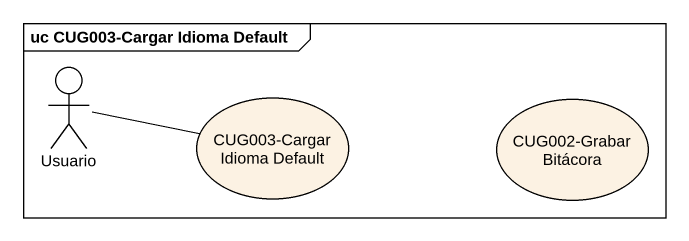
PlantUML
@startuml
mainframe uc CUG003-Cargar Idioma Default
actor Usuario
usecase "CUG003-Cargar Idioma Default" as CUG003_Cargar_Idioma_Default
usecase "CUG002-Grabar Bitácora" as CUG002_Grabar_Bitácora
Usuario -right- CUG003_Cargar_Idioma_Default
@enduml
